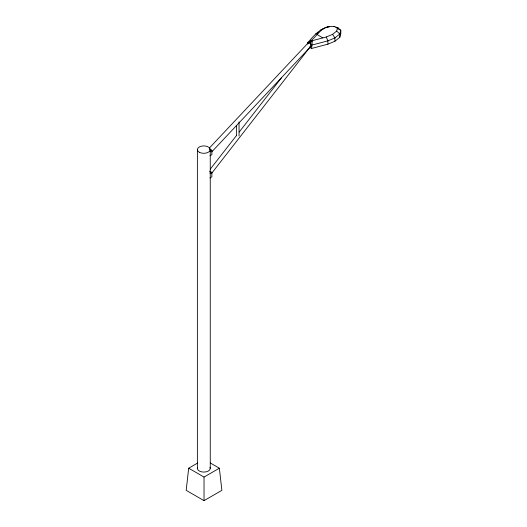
<?xml version="1.0" encoding="UTF-8"?>
<svg xmlns="http://www.w3.org/2000/svg" width="527" height="527" viewBox="0 0 527 527"><rect width="100%" height="100%" fill="white"/><g stroke="black" fill="none" stroke-linecap="round" stroke-linejoin="round"><path stroke-width="0.79" d="M197.75 462.976L188.692 468.213L186.183 490.347L204.028 500.65L221.874 490.347L219.364 468.213L210.299 462.976M311.615 48.464L312.327 40.665L326.246 36.995L332.577 34.36L336.674 31.04L337.385 28.537L335.798 27.127L338.136 27.951L340.817 30.335L340.817 33.656L339.783 37.312L334.928 41.244L327.899 44.176L311.615 48.464L309.678 47.344M210.352 169.042L236.649 135.307M239.179 132.066L281.655 77.561M211.465 173.541L310.805 46.093M337.385 28.537L340.817 30.335L339.783 33.991L334.928 37.924L327.899 40.856L311.615 45.144L310.337 43.036L312.327 40.665L311.74 40.322L307.735 42.904L307.735 44.228M308.13 43.128L307.735 42.904C314.099 34.881 323.077 24.973 334.388 26.62M328.835 26.607C319.276 28.484 315.699 38.675 307.735 42.904M209.245 148.179L308.288 42.779M211.742 151.908L311.055 46.218M209.963 151.315L211.867 150.215L211.867 154.674L209.963 155.768M209.963 173.502L211.867 172.401L211.867 176.861L209.963 177.961M188.692 468.213L204.028 477.067L219.364 468.213M315.759 33.84L318.558 32.621M320.871 29.808L323.209 28.952M327.642 26.982L329.138 26.903M333.604 26.35L338.136 27.951M311.213 44.914L311.615 45.144M316.925 34.466L322.853 37.891M310.337 43.036L309 42.265M209.733 148.983L211.867 150.215M209.733 171.17L211.867 172.401M336.674 31.04L339.783 33.991L339.783 37.312M332.577 34.36L334.928 37.924L334.928 41.244M326.246 36.995L327.899 40.856L327.899 44.176M239.041 121.968L239.041 136.032M236.61 125.393L236.61 135.729M210.253 149.497L210.253 468.253M204.028 477.067L204.028 500.65M197.375 149.721L197.375 468.477M308.078 43.576A2.26 1.304 60 0 1 309.533 42.582A2.26 1.304 60 0 1 311.246 45.085A2.26 1.304 60 0 1 310.087 46.521M310.983 45.414A1.917 1.107 60 0 1 309.981 46.35M308.321 43.477A1.917 1.107 60 0 1 308.46 43.174M308.677 42.977A1.917 1.107 60 0 1 309.283 42.924M309.632 43.076A1.917 1.107 60 0 1 309.981 43.326M310.587 44.084A1.917 1.107 60 0 1 310.937 44.986M209.851 171.789A1.917 1.107 60 0 1 210.181 172.138M209.983 467.291A6.443 3.722 0 0 1 204.008 472.08A6.443 3.722 0 0 1 197.539 467.508M209.917 149.556A2.26 1.304 60 0 1 210.306 149.958M199.397 152.316A6.443 3.722 0 0 0 210.082 150.465A6.443 3.722 0 0 0 201.96 146.045A6.443 3.722 0 0 0 199.397 152.316"/></g></svg>
